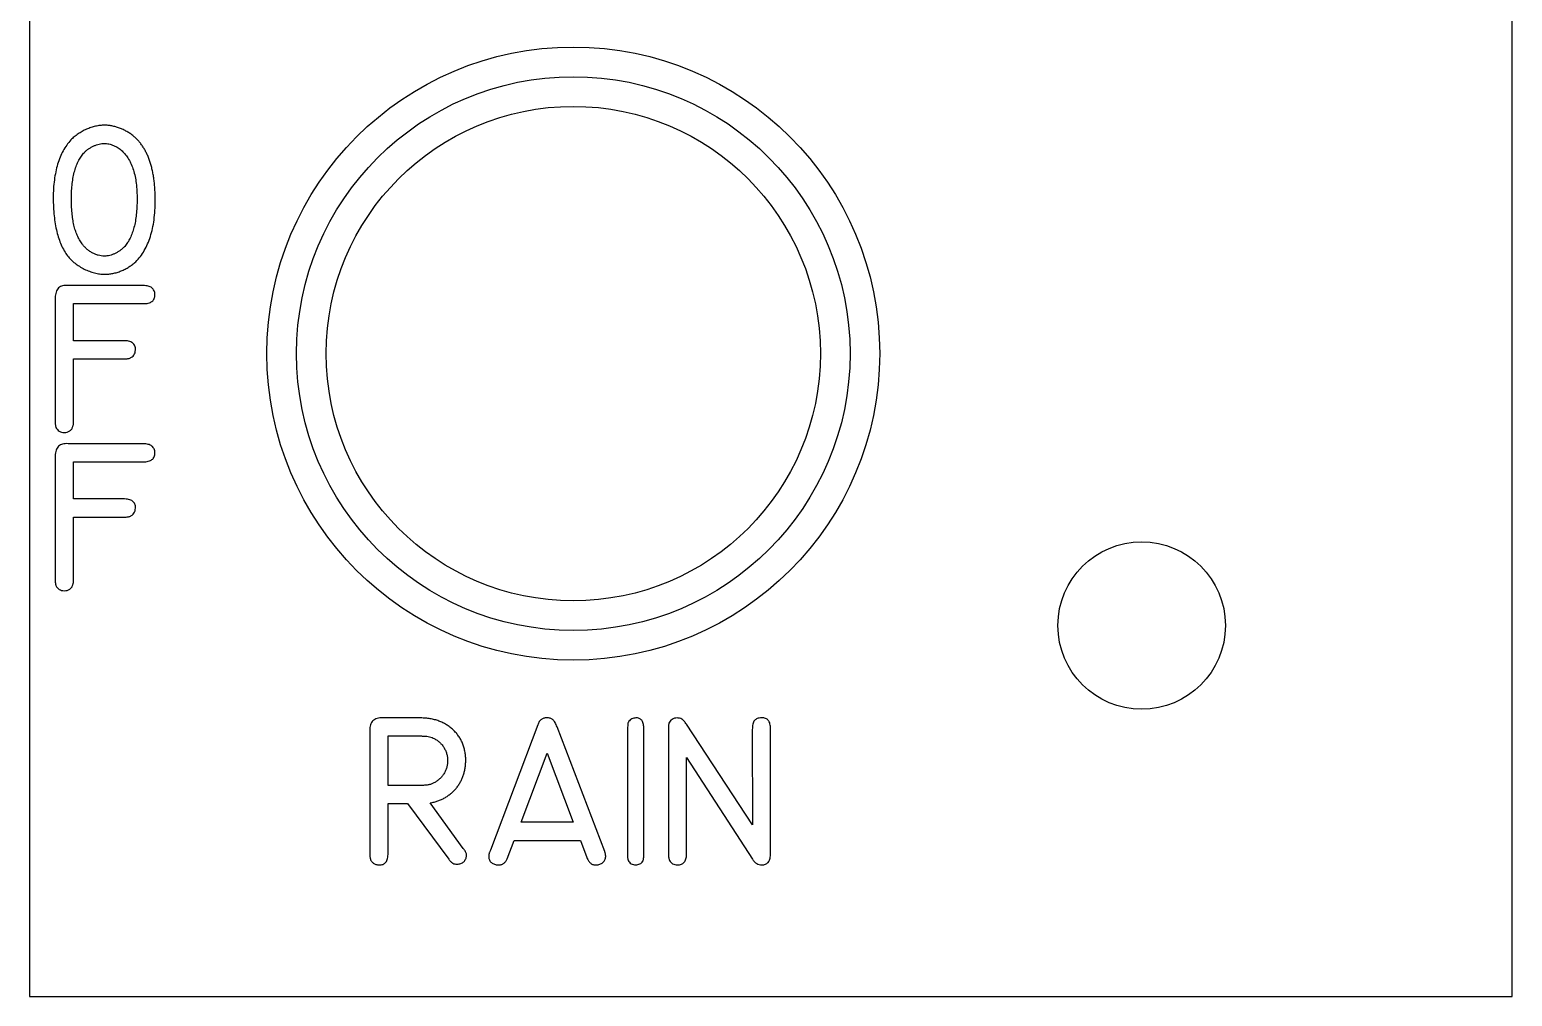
# Model space of a CAD drawing. Header units: inches. Extents: x 0.09 to 1.59, y 5.43 to 11.48.
# Drawn here: x 0.087 to 1.587, y 5.425 to 6.403 of the extents above; entities that cross this region are included whole.
import ezdxf

# ---------------------------------------------------------------- set-up
doc = ezdxf.new("R2010")
doc.units = ezdxf.units.IN
doc.header["$MEASUREMENT"] = 0

msp = doc.modelspace()

# ---------------------------------------------------------------- linework, layer by layer
at = {"color": 7, "linetype": 'Continuous', "lineweight": 25}
for p, q in [((1.5872, 5.4253), (1.5872, 11.4753)), ((0.0872, 7.1753), (0.0872, 5.4253)), ((0.1628, 6.3062), (0.1628, 6.3062)), ((0.1628, 6.2878), (0.1628, 6.2879)), ((0.2021, 6.1441), (0.1263, 6.1442)), ((0.1131, 6.1317), (0.1132, 6.0075)), ((0.1315, 6.0883), (0.1315, 6.1258)), ((0.1315, 6.1258), (0.2021, 6.1258)), ((0.1818, 6.0883), (0.1315, 6.0883)), ((0.1315, 6.0075), (0.1315, 6.0699)), ((0.1315, 6.0699), (0.1811, 6.0699)), ((0.1131, 5.9717), (0.1132, 5.8475)), ((0.2021, 5.9841), (0.1263, 5.9842)), ((0.1315, 5.9283), (0.1315, 5.9658)), ((0.1315, 5.9658), (0.2021, 5.9658)), ((0.1818, 5.9283), (0.1315, 5.9283)), ((0.1315, 5.8475), (0.1315, 5.9099)), ((0.1315, 5.9099), (0.1811, 5.9099)), ((0.4828, 5.7069), (0.445, 5.7069)), ((0.8184, 5.5986), (0.7517, 5.7006)), ((0.4315, 5.694), (0.4315, 5.5712)), ((0.4499, 5.6386), (0.4499, 5.6886)), ((0.4499, 5.6886), (0.4835, 5.6886)), ((0.6012, 5.6998), (0.5534, 5.5733)), ((0.6691, 5.5718), (0.6209, 5.6978)), ((0.6921, 5.6962), (0.6922, 5.5684)), ((0.7085, 5.5684), (0.7085, 5.6969)), ((0.7335, 5.6954), (0.7336, 5.5702)), ((0.8183, 5.695), (0.8184, 5.5986)), ((0.8367, 5.5686), (0.8367, 5.6958)), ((0.5844, 5.6014), (0.6108, 5.6712)), ((0.6108, 5.6712), (0.6372, 5.6014)), ((0.7519, 5.5688), (0.7519, 5.6668)), ((0.7519, 5.6668), (0.8184, 5.5641)), ((0.4819, 5.6386), (0.4499, 5.6386)), ((0.4499, 5.5703), (0.4499, 5.6203)), ((0.4499, 5.6203), (0.4696, 5.6203)), ((0.4696, 5.6203), (0.5112, 5.5641)), ((0.5258, 5.5749), (0.4924, 5.6209)), ((0.6372, 5.6014), (0.5844, 5.6014)), ((0.5703, 5.5645), (0.5775, 5.583)), ((0.5775, 5.583), (0.6445, 5.583)), ((0.6445, 5.583), (0.651, 5.5656)), ((0.0872, 5.4253), (1.5872, 5.4253))]:
    msp.add_line(p, q, dxfattribs=at)
for centre, radius in [((0.6372, 6.0753), 0.31), ((0.6372, 6.0753), 0.28), ((0.6372, 6.0753), 0.25), ((1.2122, 5.8003), 0.0847)]:
    msp.add_circle(centre, radius, dxfattribs=at)
for points, knots in [([(0.1628, 6.3062), (0.1613, 6.3062), (0.1583, 6.306), (0.1537, 6.3052), (0.1492, 6.3039), (0.1446, 6.3022), (0.1403, 6.3), (0.1361, 6.2974), (0.1323, 6.2946), (0.1299, 6.2924), (0.1288, 6.2913)], [0, 0, 0, 0, 0.1188999, 0.2388149, 0.3634117, 0.4917683, 0.621792, 0.7484939, 0.8748217, 1, 1, 1, 1]), ([(0.1923, 6.2952), (0.1912, 6.2961), (0.1891, 6.2977), (0.1856, 6.2999), (0.1819, 6.3018), (0.1782, 6.3033), (0.1743, 6.3046), (0.1705, 6.3055), (0.1666, 6.3061), (0.1641, 6.3062), (0.1628, 6.3062)], [0, 0, 0, 0, 0.1288972, 0.256024, 0.383031, 0.5107626, 0.6368643, 0.7599671, 0.8800174, 1, 1, 1, 1]), ([(0.1288, 6.2913), (0.1274, 6.2896), (0.1245, 6.2862), (0.1209, 6.2803), (0.1179, 6.2738), (0.1154, 6.2667), (0.1135, 6.259), (0.1121, 6.2507), (0.1112, 6.2419), (0.1111, 6.2359), (0.1111, 6.2328)], [0, 0, 0, 0, 0.105705, 0.215134, 0.329018, 0.449631, 0.576639, 0.710541, 0.851416, 1, 1, 1, 1]), ([(0.1426, 6.2787), (0.1433, 6.2794), (0.1447, 6.2807), (0.1469, 6.2824), (0.1494, 6.2839), (0.1521, 6.2853), (0.1548, 6.2864), (0.1575, 6.2872), (0.1602, 6.2877), (0.1619, 6.2878), (0.1628, 6.2878)], [0, 0, 0, 0, 0.123362, 0.249717, 0.37865, 0.511599, 0.64377, 0.76903, 0.886766, 1, 1, 1, 1]), ([(0.1628, 6.2879), (0.1636, 6.2878), (0.1651, 6.2878), (0.1674, 6.2873), (0.1698, 6.2867), (0.173, 6.2854), (0.1768, 6.2835), (0.1794, 6.2814), (0.1807, 6.2803)], [0, 0, 0, 0, 0.11376, 0.233218, 0.356799, 0.48809, 0.749531, 1, 1, 1, 1]), ([(0.2143, 6.2303), (0.2142, 6.2322), (0.2142, 6.2359), (0.214, 6.2414), (0.2136, 6.2466), (0.213, 6.2516), (0.2122, 6.2565), (0.2113, 6.2611), (0.2102, 6.2655), (0.2089, 6.2696), (0.2075, 6.2736), (0.2058, 6.2773), (0.204, 6.2808), (0.202, 6.2842), (0.1999, 6.2873), (0.1976, 6.2902), (0.1951, 6.2928), (0.1932, 6.2944), (0.1923, 6.2952)], [0, 0, 0, 0, 0.080424, 0.157711, 0.231972, 0.303725, 0.372685, 0.438908, 0.502962, 0.564675, 0.624091, 0.681389, 0.737383, 0.791688, 0.84518, 0.897488, 0.948885, 1, 1, 1, 1]), ([(0.1295, 6.2323), (0.1295, 6.2349), (0.1296, 6.2399), (0.1302, 6.2471), (0.1313, 6.2538), (0.1327, 6.26), (0.1346, 6.2657), (0.1368, 6.2707), (0.1395, 6.2751), (0.1416, 6.2775), (0.1426, 6.2787)], [0, 0, 0, 0, 0.156125, 0.302877, 0.440322, 0.56978, 0.690666, 0.801587, 0.904038, 1, 1, 1, 1]), ([(0.1807, 6.2803), (0.1819, 6.279), (0.1844, 6.2765), (0.1875, 6.2719), (0.1902, 6.2666), (0.1923, 6.2608), (0.194, 6.2543), (0.1951, 6.2473), (0.1958, 6.2395), (0.1959, 6.2342), (0.1959, 6.2314)], [0, 0, 0, 0, 0.100865, 0.20514, 0.314754, 0.432735, 0.558927, 0.694653, 0.841474, 1, 1, 1, 1]), ([(0.1111, 6.2328), (0.1111, 6.2297), (0.1112, 6.2236), (0.1119, 6.2147), (0.113, 6.2065), (0.1146, 6.1988), (0.1166, 6.1917), (0.1191, 6.1853), (0.122, 6.1793), (0.1244, 6.1758), (0.1255, 6.1741)], [0, 0, 0, 0, 0.153124, 0.297158, 0.432037, 0.559346, 0.678717, 0.790963, 0.898004, 1, 1, 1, 1]), ([(0.1402, 6.1864), (0.1393, 6.1877), (0.1375, 6.1904), (0.1353, 6.195), (0.1334, 6.1999), (0.1319, 6.2054), (0.1308, 6.2113), (0.13, 6.2178), (0.1295, 6.2249), (0.1295, 6.2298), (0.1295, 6.2323)], [0, 0, 0, 0, 0.100044, 0.204357, 0.314658, 0.431428, 0.557026, 0.692898, 0.840874, 1, 1, 1, 1]), ([(0.1959, 6.2314), (0.1959, 6.2287), (0.1958, 6.2235), (0.1952, 6.216), (0.1943, 6.2092), (0.1929, 6.203), (0.1912, 6.1973), (0.1891, 6.1922), (0.1865, 6.1876), (0.1844, 6.185), (0.1834, 6.1837)], [0, 0, 0, 0, 0.161174, 0.309864, 0.446677, 0.572217, 0.688558, 0.797887, 0.901397, 1, 1, 1, 1]), ([(0.1946, 6.1682), (0.1962, 6.1699), (0.1994, 6.1734), (0.2034, 6.1795), (0.2068, 6.1862), (0.2095, 6.1937), (0.2117, 6.2018), (0.2132, 6.2107), (0.2141, 6.2202), (0.2142, 6.2269), (0.2143, 6.2303)], [0, 0, 0, 0, 0.104917, 0.212948, 0.325254, 0.443443, 0.569143, 0.703178, 0.846557, 1, 1, 1, 1]), ([(0.1628, 6.1738), (0.1617, 6.1739), (0.1597, 6.174), (0.1566, 6.1747), (0.1535, 6.1757), (0.1504, 6.1772), (0.1475, 6.179), (0.1448, 6.1812), (0.1423, 6.1836), (0.1409, 6.1855), (0.1402, 6.1864)], [0, 0, 0, 0, 0.116304, 0.233863, 0.354988, 0.482525, 0.612268, 0.740399, 0.869415, 1, 1, 1, 1]), ([(0.1834, 6.1837), (0.1827, 6.183), (0.1813, 6.1815), (0.179, 6.1797), (0.1765, 6.178), (0.1738, 6.1765), (0.171, 6.1754), (0.1683, 6.1745), (0.1655, 6.174), (0.1637, 6.1739), (0.1628, 6.1738)], [0, 0, 0, 0, 0.125983, 0.2526, 0.38207, 0.513681, 0.642442, 0.765615, 0.88507, 1, 1, 1, 1]), ([(0.1255, 6.1741), (0.1267, 6.1727), (0.129, 6.1701), (0.1331, 6.1666), (0.1376, 6.1634), (0.1424, 6.1607), (0.1476, 6.1584), (0.1528, 6.1568), (0.158, 6.1557), (0.1615, 6.1556), (0.1632, 6.1555)], [0, 0, 0, 0, 0.1211132, 0.2439628, 0.3699813, 0.5011049, 0.6322626, 0.757497, 0.8801306, 1, 1, 1, 1]), ([(0.1632, 6.1555), (0.1646, 6.1555), (0.1674, 6.1556), (0.1715, 6.1563), (0.1757, 6.1573), (0.1799, 6.1589), (0.1839, 6.1607), (0.1877, 6.1629), (0.1913, 6.1653), (0.1935, 6.1672), (0.1946, 6.1682)], [0, 0, 0, 0, 0.118981, 0.240318, 0.364646, 0.49276, 0.622125, 0.749523, 0.874592, 1, 1, 1, 1]), ([(0.1263, 6.1442), (0.1252, 6.1442), (0.1233, 6.1443), (0.1206, 6.1439), (0.1183, 6.1431), (0.1163, 6.1417), (0.1149, 6.1398), (0.1138, 6.1375), (0.1132, 6.1347), (0.1132, 6.1328), (0.1131, 6.1317)], [0, 0, 0, 0, 0.145923, 0.274015, 0.386439, 0.493493, 0.603026, 0.718993, 0.850301, 1, 1, 1, 1]), ([(0.214, 6.135), (0.2139, 6.1357), (0.2138, 6.137), (0.2132, 6.1389), (0.2122, 6.1405), (0.2109, 6.1419), (0.2092, 6.1429), (0.2071, 6.1436), (0.2048, 6.144), (0.203, 6.1441), (0.2021, 6.1441)], [0, 0, 0, 0, 0.124723, 0.238759, 0.348369, 0.45629, 0.57015, 0.695658, 0.839338, 1, 1, 1, 1]), ([(0.2021, 6.1258), (0.2031, 6.1258), (0.2048, 6.1258), (0.2072, 6.1263), (0.2093, 6.127), (0.211, 6.128), (0.2124, 6.1293), (0.2133, 6.131), (0.2139, 6.1329), (0.2139, 6.1342), (0.214, 6.135)], [0, 0, 0, 0, 0.160822, 0.303607, 0.430121, 0.544897, 0.652145, 0.759141, 0.872467, 1, 1, 1, 1]), ([(0.1943, 6.079), (0.1943, 6.0797), (0.1943, 6.0812), (0.1937, 6.0831), (0.1927, 6.0848), (0.1913, 6.0862), (0.1895, 6.0872), (0.1873, 6.0879), (0.1847, 6.0883), (0.1828, 6.0883), (0.1818, 6.0883)], [0, 0, 0, 0, 0.124678, 0.235438, 0.340623, 0.446501, 0.558822, 0.687748, 0.833953, 1, 1, 1, 1]), ([(0.1885, 6.0706), (0.1893, 6.071), (0.191, 6.0717), (0.1929, 6.0737), (0.194, 6.0762), (0.1942, 6.078), (0.1943, 6.079)], [0, 0, 0, 0, 0.254544, 0.491372, 0.730048, 1, 1, 1, 1]), ([(0.1811, 6.0699), (0.1821, 6.0699), (0.1837, 6.0699), (0.1857, 6.0701), (0.1873, 6.0703), (0.1881, 6.0705), (0.1885, 6.0706)], [0, 0, 0, 0, 0.377536, 0.644293, 0.838072, 1, 1, 1, 1]), ([(0.1132, 6.0075), (0.1132, 6.0066), (0.1132, 6.0052), (0.1132, 6.0033), (0.1134, 6.0019), (0.1137, 6.0011), (0.1138, 6.0007)], [0, 0, 0, 0, 0.383777, 0.632586, 0.813059, 1, 1, 1, 1]), ([(0.1138, 6.0007), (0.1143, 5.9999), (0.1151, 5.9984), (0.1171, 5.9968), (0.1196, 5.9957), (0.1214, 5.9956), (0.1223, 5.9955)], [0, 0, 0, 0, 0.250903, 0.48689, 0.729329, 1, 1, 1, 1]), ([(0.1223, 5.9955), (0.1233, 5.9956), (0.1252, 5.9957), (0.1274, 5.9967), (0.1288, 5.9979), (0.1298, 5.9989), (0.1304, 6.0001), (0.1307, 6.001), (0.1308, 6.0014)], [0, 0, 0, 0, 0.260653, 0.512239, 0.635801, 0.756856, 0.8762, 1, 1, 1, 1]), ([(0.1308, 6.0014), (0.131, 6.0017), (0.1313, 6.0025), (0.1315, 6.0037), (0.1315, 6.0054), (0.1315, 6.0067), (0.1315, 6.0075)], [0, 0, 0, 0, 0.188152, 0.36832, 0.619021, 1, 1, 1, 1]), ([(0.1263, 5.9842), (0.1252, 5.9842), (0.1233, 5.9843), (0.1206, 5.9839), (0.1183, 5.9831), (0.1163, 5.9817), (0.1149, 5.9798), (0.1138, 5.9775), (0.1132, 5.9747), (0.1132, 5.9728), (0.1131, 5.9717)], [0, 0, 0, 0, 0.145923, 0.274015, 0.386439, 0.493493, 0.603026, 0.718993, 0.850301, 1, 1, 1, 1]), ([(0.214, 5.975), (0.2139, 5.9757), (0.2138, 5.977), (0.2132, 5.9789), (0.2122, 5.9805), (0.2109, 5.9819), (0.2092, 5.9829), (0.2071, 5.9836), (0.2048, 5.984), (0.203, 5.9841), (0.2021, 5.9841)], [0, 0, 0, 0, 0.124723, 0.238759, 0.348369, 0.45629, 0.57015, 0.695658, 0.839338, 1, 1, 1, 1]), ([(0.2021, 5.9658), (0.2031, 5.9658), (0.2048, 5.9658), (0.2072, 5.9663), (0.2093, 5.967), (0.211, 5.968), (0.2124, 5.9693), (0.2133, 5.971), (0.2139, 5.9729), (0.2139, 5.9742), (0.214, 5.975)], [0, 0, 0, 0, 0.160822, 0.303607, 0.430121, 0.544897, 0.652145, 0.759141, 0.872467, 1, 1, 1, 1]), ([(0.1943, 5.919), (0.1943, 5.9197), (0.1943, 5.9212), (0.1937, 5.9231), (0.1927, 5.9248), (0.1913, 5.9262), (0.1895, 5.9272), (0.1873, 5.9279), (0.1847, 5.9283), (0.1828, 5.9283), (0.1818, 5.9283)], [0, 0, 0, 0, 0.124678, 0.235438, 0.340623, 0.446501, 0.558822, 0.687748, 0.833953, 1, 1, 1, 1]), ([(0.1811, 5.9099), (0.1821, 5.9099), (0.1837, 5.9099), (0.1857, 5.9101), (0.1873, 5.9103), (0.1881, 5.9105), (0.1885, 5.9106)], [0, 0, 0, 0, 0.377536, 0.644293, 0.838072, 1, 1, 1, 1]), ([(0.1885, 5.9106), (0.1893, 5.911), (0.191, 5.9117), (0.1929, 5.9137), (0.194, 5.9162), (0.1942, 5.918), (0.1943, 5.919)], [0, 0, 0, 0, 0.254544, 0.491372, 0.730048, 1, 1, 1, 1]), ([(0.1132, 5.8475), (0.1132, 5.8466), (0.1132, 5.8452), (0.1132, 5.8433), (0.1134, 5.8419), (0.1137, 5.8411), (0.1138, 5.8407)], [0, 0, 0, 0, 0.383777, 0.632586, 0.813059, 1, 1, 1, 1]), ([(0.1138, 5.8407), (0.1143, 5.8399), (0.1151, 5.8384), (0.1171, 5.8368), (0.1196, 5.8357), (0.1214, 5.8356), (0.1223, 5.8355)], [0, 0, 0, 0, 0.250903, 0.48689, 0.729329, 1, 1, 1, 1]), ([(0.1223, 5.8355), (0.1233, 5.8356), (0.1252, 5.8357), (0.1274, 5.8367), (0.1288, 5.8379), (0.1298, 5.8389), (0.1304, 5.8401), (0.1307, 5.841), (0.1308, 5.8414)], [0, 0, 0, 0, 0.260653, 0.512239, 0.635801, 0.756856, 0.8762, 1, 1, 1, 1]), ([(0.1308, 5.8414), (0.131, 5.8417), (0.1313, 5.8425), (0.1315, 5.8437), (0.1315, 5.8454), (0.1315, 5.8467), (0.1315, 5.8475)], [0, 0, 0, 0, 0.188152, 0.36832, 0.619021, 1, 1, 1, 1]), ([(0.445, 5.7069), (0.4439, 5.7069), (0.4418, 5.7069), (0.4388, 5.7064), (0.4364, 5.7055), (0.4343, 5.7041), (0.4328, 5.7022), (0.4319, 5.6998), (0.4314, 5.697), (0.4314, 5.6951), (0.4315, 5.694)], [0, 0, 0, 0, 0.15384, 0.286948, 0.403942, 0.512601, 0.619501, 0.731605, 0.857209, 1, 1, 1, 1]), ([(0.5285, 5.6641), (0.5284, 5.6656), (0.5282, 5.6687), (0.5276, 5.6731), (0.5266, 5.6774), (0.5251, 5.6813), (0.5234, 5.6851), (0.5212, 5.6886), (0.5186, 5.6919), (0.5157, 5.6949), (0.5124, 5.6977), (0.5089, 5.7001), (0.5052, 5.7021), (0.5012, 5.7038), (0.4969, 5.7052), (0.4924, 5.7061), (0.4877, 5.7067), (0.4845, 5.7068), (0.4828, 5.7069)], [0, 0, 0, 0, 0.066973, 0.130798, 0.192516, 0.252737, 0.311919, 0.370508, 0.42962, 0.489933, 0.550435, 0.610788, 0.671641, 0.733202, 0.796041, 0.861499, 0.929372, 1, 1, 1, 1]), ([(0.6103, 5.7069), (0.6098, 5.7069), (0.6088, 5.7069), (0.6074, 5.7067), (0.6061, 5.7061), (0.6049, 5.7054), (0.6038, 5.7044), (0.6028, 5.7031), (0.6019, 5.7015), (0.6014, 5.7004), (0.6012, 5.6998)], [0, 0, 0, 0, 0.1216, 0.234761, 0.346222, 0.458938, 0.577979, 0.706875, 0.847112, 1, 1, 1, 1]), ([(0.6209, 5.6978), (0.6205, 5.6986), (0.6199, 5.7002), (0.6188, 5.7022), (0.6178, 5.7039), (0.6166, 5.7051), (0.6153, 5.706), (0.6138, 5.7065), (0.6121, 5.7069), (0.6109, 5.7069), (0.6103, 5.7069)], [0, 0, 0, 0, 0.1782, 0.330029, 0.459111, 0.5663, 0.664595, 0.76729, 0.87824, 1, 1, 1, 1]), ([(0.6932, 5.7032), (0.693, 5.7028), (0.6926, 5.7021), (0.6923, 5.7007), (0.6922, 5.6987), (0.6922, 5.6972), (0.6921, 5.6962)], [0, 0, 0, 0, 0.170737, 0.353675, 0.609135, 1, 1, 1, 1]), ([(0.7004, 5.7069), (0.6997, 5.7068), (0.6983, 5.7067), (0.6964, 5.706), (0.6946, 5.7048), (0.6937, 5.7038), (0.6932, 5.7032)], [0, 0, 0, 0, 0.252822, 0.495908, 0.737887, 1, 1, 1, 1]), ([(0.7085, 5.6969), (0.7085, 5.6977), (0.7084, 5.6992), (0.708, 5.7013), (0.7074, 5.7031), (0.7065, 5.7045), (0.7054, 5.7057), (0.7039, 5.7064), (0.7022, 5.7069), (0.7011, 5.7069), (0.7004, 5.7069)], [0, 0, 0, 0, 0.162439, 0.303775, 0.43068, 0.542576, 0.650112, 0.75758, 0.872008, 1, 1, 1, 1]), ([(0.734, 5.7015), (0.7339, 5.7011), (0.7337, 5.7005), (0.7336, 5.6992), (0.7336, 5.6975), (0.7335, 5.6962), (0.7335, 5.6954)], [0, 0, 0, 0, 0.164011, 0.339607, 0.5985, 1, 1, 1, 1]), ([(0.7422, 5.7069), (0.7413, 5.7068), (0.7395, 5.7067), (0.7371, 5.7054), (0.735, 5.7038), (0.7343, 5.7022), (0.734, 5.7015)], [0, 0, 0, 0, 0.257226, 0.515442, 0.763924, 1, 1, 1, 1]), ([(0.7517, 5.7006), (0.7513, 5.7011), (0.7506, 5.7022), (0.7494, 5.7035), (0.7483, 5.7047), (0.7468, 5.7058), (0.7448, 5.7068), (0.743, 5.7068), (0.7422, 5.7069)], [0, 0, 0, 0, 0.1692175, 0.3202998, 0.4517566, 0.5670664, 0.7804402, 1, 1, 1, 1]), ([(0.8277, 5.7069), (0.8269, 5.7069), (0.8254, 5.7068), (0.8234, 5.7064), (0.8217, 5.7055), (0.8204, 5.7043), (0.8194, 5.7026), (0.8188, 5.7005), (0.8184, 5.6979), (0.8184, 5.696), (0.8183, 5.695)], [0, 0, 0, 0, 0.130999, 0.246717, 0.350533, 0.449564, 0.555403, 0.679484, 0.826682, 1, 1, 1, 1]), ([(0.8367, 5.6958), (0.8367, 5.6967), (0.8367, 5.6984), (0.8363, 5.7008), (0.8356, 5.7028), (0.8346, 5.7044), (0.8333, 5.7056), (0.8317, 5.7065), (0.8297, 5.7069), (0.8284, 5.7069), (0.8277, 5.7069)], [0, 0, 0, 0, 0.16208, 0.304988, 0.429155, 0.54241, 0.64608, 0.754429, 0.869073, 1, 1, 1, 1]), ([(0.4835, 5.6886), (0.4848, 5.6885), (0.4871, 5.6885), (0.4903, 5.6882), (0.4931, 5.6875), (0.4947, 5.6868), (0.4955, 5.6865)], [0, 0, 0, 0, 0.314981, 0.565702, 0.782137, 1, 1, 1, 1]), ([(0.4955, 5.6865), (0.4966, 5.6859), (0.4987, 5.6848), (0.5015, 5.6827), (0.504, 5.6802), (0.5062, 5.6774), (0.5078, 5.6742), (0.5092, 5.6709), (0.5099, 5.6674), (0.51, 5.665), (0.5101, 5.6638)], [0, 0, 0, 0, 0.1259037, 0.2496035, 0.3728358, 0.49813, 0.6240337, 0.7473554, 0.8720164, 1, 1, 1, 1]), ([(0.4924, 5.6209), (0.4937, 5.6212), (0.4964, 5.6218), (0.5002, 5.6229), (0.5038, 5.6244), (0.5072, 5.626), (0.5103, 5.628), (0.5133, 5.6303), (0.5161, 5.6328), (0.5186, 5.6355), (0.5209, 5.6385), (0.5229, 5.6416), (0.5245, 5.645), (0.526, 5.6485), (0.527, 5.6521), (0.5278, 5.656), (0.5283, 5.66), (0.5284, 5.6627), (0.5285, 5.6641)], [0, 0, 0, 0, 0.066714, 0.131686, 0.194568, 0.256276, 0.316622, 0.377186, 0.437587, 0.498732, 0.559614, 0.620242, 0.681007, 0.741738, 0.803735, 0.867258, 0.932516, 1, 1, 1, 1]), ([(0.5101, 5.6638), (0.51, 5.6626), (0.5099, 5.6602), (0.5092, 5.6568), (0.508, 5.6535), (0.5064, 5.6504), (0.5044, 5.6475), (0.502, 5.6451), (0.4993, 5.6428), (0.4973, 5.6417), (0.4962, 5.6412)], [0, 0, 0, 0, 0.129781, 0.254908, 0.378839, 0.503945, 0.629035, 0.750834, 0.874122, 1, 1, 1, 1]), ([(0.4962, 5.6412), (0.4953, 5.6407), (0.4934, 5.6398), (0.4908, 5.6392), (0.4886, 5.6389), (0.4866, 5.6387), (0.4843, 5.6386), (0.4827, 5.6386), (0.4819, 5.6386)], [0, 0, 0, 0, 0.211545, 0.424762, 0.540077, 0.67459, 0.828575, 1, 1, 1, 1]), ([(0.4315, 5.5712), (0.4315, 5.5703), (0.4315, 5.5688), (0.4315, 5.567), (0.4315, 5.5658), (0.4317, 5.5652), (0.4317, 5.5649)], [0, 0, 0, 0, 0.428028, 0.697539, 0.863684, 1, 1, 1, 1]), ([(0.4408, 5.5582), (0.4415, 5.5582), (0.4429, 5.5582), (0.4448, 5.5587), (0.4464, 5.5596), (0.4477, 5.561), (0.4487, 5.5628), (0.4494, 5.5649), (0.4498, 5.5675), (0.4498, 5.5693), (0.4499, 5.5703)], [0, 0, 0, 0, 0.124646, 0.23419, 0.339077, 0.444245, 0.558359, 0.685896, 0.832567, 1, 1, 1, 1]), ([(0.5197, 5.559), (0.5204, 5.559), (0.5216, 5.5591), (0.5234, 5.5596), (0.525, 5.5604), (0.5264, 5.5614), (0.5276, 5.5628), (0.5284, 5.5643), (0.529, 5.566), (0.5291, 5.5672), (0.5291, 5.5678)], [0, 0, 0, 0, 0.1357253, 0.2612903, 0.3841016, 0.5061058, 0.628917, 0.7478512, 0.870992, 1, 1, 1, 1]), ([(0.5267, 5.5738), (0.5265, 5.574), (0.5262, 5.5743), (0.5259, 5.5747), (0.5258, 5.5749)], [0, 0, 0, 0, 0.617839, 1, 1, 1, 1]), ([(0.5291, 5.5678), (0.5291, 5.5683), (0.5291, 5.5693), (0.5286, 5.5709), (0.5278, 5.5724), (0.5271, 5.5733), (0.5267, 5.5738)], [0, 0, 0, 0, 0.226314, 0.465329, 0.719634, 1, 1, 1, 1]), ([(0.5534, 5.5733), (0.5532, 5.5729), (0.5529, 5.572), (0.5524, 5.5709), (0.5521, 5.5699), (0.5518, 5.569), (0.5516, 5.5679), (0.5516, 5.5671), (0.5516, 5.5667)], [0, 0, 0, 0, 0.220157, 0.39487, 0.541435, 0.649468, 0.826608, 1, 1, 1, 1]), ([(0.5516, 5.5667), (0.5516, 5.5661), (0.5517, 5.5649), (0.5523, 5.5632), (0.5532, 5.5618), (0.5544, 5.5605), (0.5559, 5.5595), (0.5575, 5.5588), (0.5593, 5.5583), (0.5605, 5.5582), (0.5612, 5.5582)], [0, 0, 0, 0, 0.127988, 0.249904, 0.36818, 0.490097, 0.615322, 0.739205, 0.865718, 1, 1, 1, 1]), ([(0.651, 5.5656), (0.6513, 5.565), (0.6517, 5.5638), (0.6527, 5.5623), (0.6536, 5.5609), (0.6548, 5.5599), (0.656, 5.559), (0.6574, 5.5585), (0.6589, 5.5582), (0.6599, 5.5582), (0.6604, 5.5582)], [0, 0, 0, 0, 0.155712, 0.294933, 0.423708, 0.54252, 0.656478, 0.767676, 0.879718, 1, 1, 1, 1]), ([(0.6604, 5.5582), (0.661, 5.5582), (0.6623, 5.5583), (0.6641, 5.5588), (0.6657, 5.5596), (0.6672, 5.5606), (0.6684, 5.5619), (0.6693, 5.5633), (0.6699, 5.565), (0.67, 5.5661), (0.67, 5.5667)], [0, 0, 0, 0, 0.134406, 0.263812, 0.388741, 0.514081, 0.63611, 0.756416, 0.874147, 1, 1, 1, 1]), ([(0.67, 5.5667), (0.67, 5.5671), (0.6699, 5.568), (0.6697, 5.5693), (0.6695, 5.5706), (0.6692, 5.5714), (0.6691, 5.5718)], [0, 0, 0, 0, 0.225997, 0.491418, 0.766256, 1, 1, 1, 1]), ([(0.6922, 5.5684), (0.6922, 5.5676), (0.6922, 5.5664), (0.6922, 5.5648), (0.6924, 5.5637), (0.6927, 5.5631), (0.6928, 5.5627)], [0, 0, 0, 0, 0.4007191, 0.6538188, 0.8257238, 1, 1, 1, 1]), ([(0.7076, 5.5619), (0.7078, 5.5623), (0.7081, 5.5631), (0.7083, 5.5645), (0.7085, 5.5663), (0.7085, 5.5676), (0.7085, 5.5684)], [0, 0, 0, 0, 0.1966359, 0.3867639, 0.6376595, 1, 1, 1, 1]), ([(0.7336, 5.5702), (0.7336, 5.5692), (0.7336, 5.5676), (0.7337, 5.5655), (0.734, 5.564), (0.7343, 5.5631), (0.7344, 5.5627)], [0, 0, 0, 0, 0.379232, 0.640476, 0.832404, 1, 1, 1, 1]), ([(0.7426, 5.5582), (0.7433, 5.5583), (0.7447, 5.5583), (0.7465, 5.5588), (0.7481, 5.5597), (0.7495, 5.5609), (0.7505, 5.5624), (0.7513, 5.5643), (0.7518, 5.5665), (0.7519, 5.568), (0.7519, 5.5688)], [0, 0, 0, 0, 0.13213, 0.251966, 0.362464, 0.472906, 0.585187, 0.708511, 0.845513, 1, 1, 1, 1]), ([(0.8279, 5.5582), (0.8286, 5.5582), (0.8298, 5.5583), (0.8316, 5.5588), (0.8332, 5.5596), (0.8345, 5.5608), (0.8354, 5.5623), (0.8361, 5.5641), (0.8366, 5.5663), (0.8367, 5.5678), (0.8367, 5.5686)], [0, 0, 0, 0, 0.129823, 0.246796, 0.357906, 0.465733, 0.578613, 0.704189, 0.842964, 1, 1, 1, 1]), ([(0.4317, 5.5649), (0.4318, 5.5644), (0.4321, 5.5635), (0.4328, 5.5622), (0.4337, 5.561), (0.4348, 5.56), (0.4361, 5.5592), (0.4376, 5.5587), (0.4391, 5.5583), (0.4402, 5.5582), (0.4408, 5.5582)], [0, 0, 0, 0, 0.123486, 0.242589, 0.362825, 0.484354, 0.610953, 0.735309, 0.865134, 1, 1, 1, 1]), ([(0.5112, 5.5641), (0.5116, 5.5636), (0.5122, 5.5627), (0.5132, 5.5616), (0.5142, 5.5607), (0.5155, 5.5597), (0.5173, 5.559), (0.5189, 5.559), (0.5197, 5.559)], [0, 0, 0, 0, 0.167856, 0.314748, 0.444139, 0.555043, 0.763862, 1, 1, 1, 1]), ([(0.5612, 5.5582), (0.5617, 5.5582), (0.5627, 5.5582), (0.5641, 5.5585), (0.5655, 5.559), (0.5667, 5.5597), (0.5678, 5.5606), (0.5688, 5.5617), (0.5697, 5.563), (0.5701, 5.564), (0.5703, 5.5645)], [0, 0, 0, 0, 0.130338, 0.252182, 0.370626, 0.488416, 0.604093, 0.72711, 0.858039, 1, 1, 1, 1]), ([(0.6928, 5.5627), (0.6932, 5.5621), (0.6939, 5.5608), (0.6958, 5.5594), (0.698, 5.5584), (0.6996, 5.5583), (0.7004, 5.5582)], [0, 0, 0, 0, 0.230334, 0.479964, 0.74004, 1, 1, 1, 1]), ([(0.7004, 5.5582), (0.7011, 5.5583), (0.7026, 5.5584), (0.7046, 5.5592), (0.7064, 5.5603), (0.7072, 5.5614), (0.7076, 5.5619)], [0, 0, 0, 0, 0.252909, 0.513256, 0.767106, 1, 1, 1, 1]), ([(0.7344, 5.5627), (0.7349, 5.5621), (0.7358, 5.5608), (0.7377, 5.5593), (0.74, 5.5584), (0.7417, 5.5583), (0.7426, 5.5582)], [0, 0, 0, 0, 0.247683, 0.484068, 0.729372, 1, 1, 1, 1]), ([(0.8184, 5.5641), (0.819, 5.5632), (0.8203, 5.5615), (0.8227, 5.5596), (0.8252, 5.5583), (0.827, 5.5583), (0.8279, 5.5582)], [0, 0, 0, 0, 0.290623, 0.542214, 0.774801, 1, 1, 1, 1])]:
    msp.add_open_spline(points, degree=3, knots=knots, dxfattribs=at)

doc.saveas('drawing.dxf')
